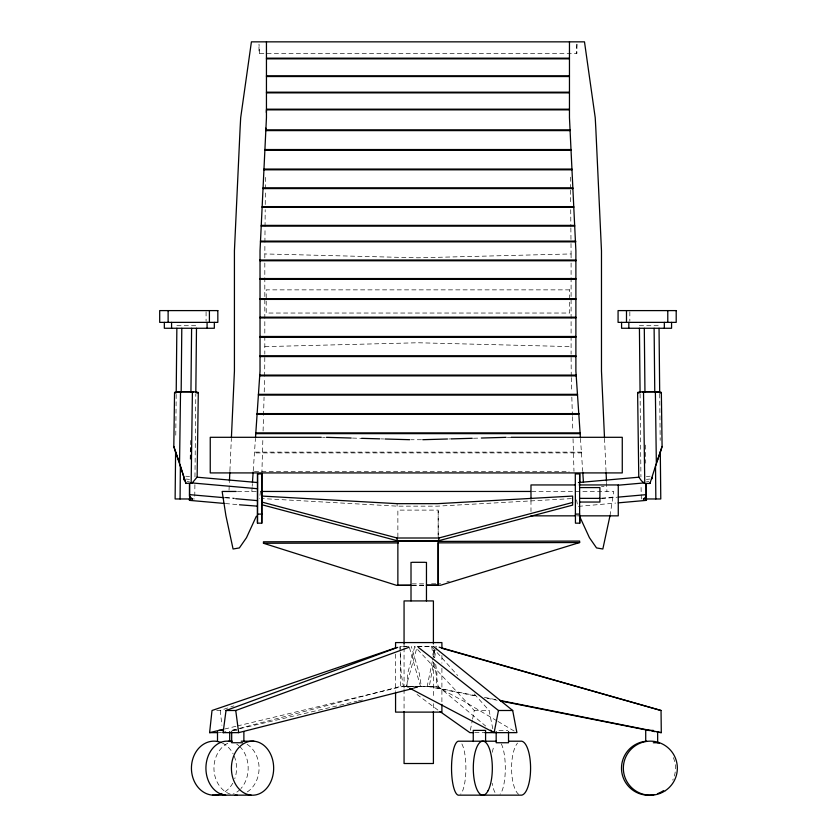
<?xml version="1.0" encoding="UTF-8"?>
<svg xmlns="http://www.w3.org/2000/svg" width="837" height="837" viewBox="0 0 837 837"><rect width="100%" height="100%" fill="white"/><g stroke="black" fill="none" stroke-linecap="round" stroke-linejoin="round"><path stroke-width="0.63" stroke-dasharray="4.18 3.14" d="M397.868 537.166L397.868 510.11L438.18 510.11L438.18 536.559M438.18 537.166L438.18 510.11M576.923 44.131L576.274 53.432M264.816 257.859L264.9 243.536M264.91 242.228L265.036 227.915M265.047 226.618L265.193 209.7M265.235 204.5L265.36 190.187M265.371 188.88L265.475 175.875M175.77 435.198L176.199 393.819M190.219 459.304L190.417 439.864M190.271 459.042L190.417 444.834M194.895 484.696L194.749 498.967L193.483 498.967M194.969 476.912L195.816 393.85M261.855 473.951L262.87 438.787M263.09 430.982L263.498 416.659M263.54 415.351L264.063 397.125M264.22 391.915L264.628 377.592M264.67 376.284L264.816 355.463M229.024 490.158L229.38 482.394M229.903 470.739L231.368 438.379M406.981 686.319L407.609 673.764L414.765 646.446L431.63 646.467L457.755 675.574M251.843 491.455L252.104 487.563M252.188 486.276L252.366 483.681M253.245 470.739L255.442 438.379M496.843 720.783L463.426 701.019L436.035 686.319L436.956 673.764L435.658 663.825M260.527 491.204L259.564 498.664M609.995 515.718L613.762 491.455L531.955 491.455M432.331 661.345L427.194 686.319L429.297 686.35L433.66 662.674M434.581 657.683L436.422 647.712M470.384 730.188L472.33 720.343M472.57 719.119L474.276 710.498L414.765 646.446M432.593 660.1L434.717 650.171M408.487 687.575L406.175 686.35L417.234 646.467L433.399 646.446M216.71 710.498L220.236 710.498L233.816 705.894M446.864 581.882L449.343 581.119M231.922 730.345L400.735 686.35L421.293 686.319L419.368 673.764L411.344 646.446M413.729 688.286L421.293 686.319M224.745 728.996L236.107 726.265M237.373 725.961L403.34 686.319L438.149 686.35L485.659 726.035M232.895 730.272L357.117 701.186M358.382 700.893L364.723 699.408M412.882 688.129L420.488 686.35L409.115 646.467M646.436 481.84L648.811 481.61M646.426 479.371L649.721 479.067M646.394 476.535L650.161 476.201M601.437 486.684L604 486.464M601.573 498.141L615.676 496.896M601.489 498.601L616.879 497.241M578.451 506.364L615.634 503.079M571.305 498.632L437.552 506.155L397.094 506.155L263.247 498.632M421.461 439.739L411.051 439.739M448.799 438.965L451.405 438.891M473.522 438.253L480.03 438.075M571.001 243.536L571.096 253.946L417.956 257.806L264.816 253.946M264.816 346.623L417.956 342.762L571.096 346.623M412.139 583.86L425.102 583.828M431.578 583.807L440.66 583.787M412.17 585.241L425.175 585.209M412.149 585.314L425.091 585.283M408.874 646.446L400.212 646.467L400.735 686.35M176.889 325.708L196.507 325.708M639.395 325.708L659.022 325.708M322.569 437.301L325.143 437.301M507.368 437.301L511.114 437.301M254.458 471.398L569.014 471.398L569.014 472.173M237.467 491.455L258.351 491.455M641.309 498.967L641.016 484.696M576.578 515.843L579.183 515.843M406.175 686.35L436.035 686.319M474.276 710.498L489.09 710.498L492.826 728.954M232.979 730.387L236.819 730.387M498.978 730.387L507.86 730.387M219.168 732.647L221.564 732.647M474.882 732.647L484.853 732.647M406.792 646.457L399.835 646.446L401.226 673.764L403.34 686.319M435.502 646.446L436.652 646.467M352.482 438.075L361.584 438.337M381.117 438.891L383.712 438.965M185.751 476.201L189.507 476.535M225.362 497.356L234.339 498.141M225.446 497.806L234.423 498.601M225.394 503.539L238.221 504.669M186.18 479.067L189.476 479.371M187.101 481.61L189.465 481.84M429.297 686.35L475.447 695.557M484.414 697.347L495.954 699.659M427.194 686.319L476.734 696.206M486.893 698.225L497.052 700.255M497.963 721.442L516.889 732.647M437.918 710.058L417.056 694.49M474.297 694.009L489.09 710.498M576.567 499.919L577.488 504.92M259.637 53.432L258.989 44.12M431.63 646.467L433.315 656.763M434.361 663.197L438.149 686.35M433.88 650.171L434.853 657.62M220.236 710.498L221.92 725.271M580.459 438.379L582.657 470.739M604.534 438.379L605.998 470.739M606.532 482.394L606.94 491.455M571.242 376.284L571.096 355.463M571.284 377.592L571.692 391.915M571.838 397.125L572.362 415.351M572.403 416.659L572.811 430.982M573.042 438.787L573.973 471.346M659.713 393.819L660.184 440.377M645.547 445.054L645.725 463.196M640.096 393.85L640.933 476.912M570.436 177.172L570.541 188.88M570.552 190.187L570.667 204.5M570.719 209.7L570.855 226.618M570.865 227.915L570.991 242.228M629.832 311.782L629.832 321.199M576.934 44.424L576.934 53.432L258.978 53.432L258.978 44.424M571.096 253.946L571.096 257.859M571.096 263.048L571.096 354.156M530.982 500.39L530.982 511.512M441.905 655.455L441.905 663.176M441.905 668.324L441.905 703.09M433.409 650.349L433.409 656.857M433.409 662.057L433.409 698.476M433.409 703.676L433.409 710.184M404.062 643.852L404.062 646.446M404.062 647.754L404.062 688.066M404.062 689.374L404.062 710.184M397.094 503.665L397.094 506.155M395.566 654.168L395.566 691.508M264.816 263.048L264.816 354.156M206.08 311.782L206.08 321.199M494.949 792.43A27.035 7.177 90 0 1 492.156 783.212M492.323 752.243A27.035 7.177 90 0 1 494.133 745.704M501.3 743.926A27.035 7.177 90 0 1 505.276 770.647A27.035 7.177 90 0 1 500.076 794.198M461.888 743.926A27.035 7.177 -90 0 1 465.864 770.647A27.035 7.177 -90 0 1 460.664 794.198M518.731 794.376A27.035 9.51 -90 0 1 511.595 769.967A27.035 9.51 -90 0 1 517.538 743.089M230.395 794.198A27.035 22.568 90 0 1 213.958 769.266A27.035 22.568 90 0 1 228.658 742.827M247.072 744.292A27.035 22.568 90 0 1 259.072 768.575A27.035 22.568 90 0 1 246.476 792.43M222.401 743.089A27.035 22.568 -90 0 1 233.125 753.823M234.245 756.24A27.035 22.568 -90 0 1 234.778 778.724M232.759 783.212A27.035 22.568 -90 0 1 223.971 792.43M236.725 744.145A27.035 21.124 -90 0 1 238.796 745.704M239.675 746.499A27.035 21.124 -90 0 1 240.962 788.517M240.093 789.437A27.035 21.124 -90 0 1 232.979 794.125M673.366 757.631A27.035 27.004 -90 0 1 672.728 780.115M569.704 289.864L266.197 289.864L266.197 313.038L569.704 313.038L569.704 289.864M581.443 452.126L254.458 452.126L254.458 452.901L581.443 452.901L581.443 452.126"/><path stroke-width="1.26" d="M192.405 498.967L189.528 496.477L189.549 483.912M189.528 496.393L189.549 483.734M257.451 483.001L257.44 473.93L261.95 473.93L261.793 523.167L257.472 523.167L257.472 482.541L197.009 477.195L192.217 482.959L185.94 483.441L177.831 458.257M257.472 523.167L257.629 473.93M397.868 542.951L397.868 540.43M426.472 585.199L438.18 585.168L438.18 542.857M579.79 483.001L579.8 473.93L575.291 473.93L575.448 523.167L579.769 523.167L579.769 515.393M265.863 128.145L265.863 129.85L570.049 129.85M646.436 498.737L646.415 500.369L618.208 502.859M189.549 498.967L189.486 500.369L224.117 503.424M177.758 458.257L175.603 452.011L175.121 498.967L192.562 498.967M176.209 392.522L176.858 328.282M180.06 498.967L180.384 466.219M177.486 392.176A44.738 1.486 0.1 0 1 181.169 391.852L181.796 328.303M189.863 498.967L189.894 496.508M193.629 392.082A44.738 1.486 0.1 0 0 190.941 391.873L191.6 328.303M195.827 392.553L196.486 328.282M176.345 454.93L173.814 446.445L174.546 392.511M191.15 483.441L192.405 391.726L180.53 391.706L179.547 463.499L185.94 483.441M197.134 477.362L198.285 392.543M426.389 585.283L440.618 585.241L579.622 542.533L579.654 541.079L438.536 541.403M266.365 112.472L266.448 109.867L569.463 109.867M229.432 481.097L229.84 472.037M231.43 437.092L234.423 371.073L234.423 250.797L240.135 127.726L240.69 117.693L251.414 41.85L584.488 41.85L595.222 117.693L595.777 127.726L601.479 250.797L601.479 371.073L604.471 437.092M252.45 482.394L253.161 472.037M255.536 437.092L260.025 371.073L260.025 250.797L266.448 117.693L266.448 41.85M217.976 732.647L209.606 732.647L212.012 710.498L396.121 647.712M412.474 688.61L238.65 732.647L223.102 732.647L226.021 710.498L397.763 647.367M433.399 646.446L512.694 710.498L516.889 732.647L494.123 732.647L498.454 710.498L418.249 647.273M609.995 515.718L602.839 549.009L596.53 547.921L589.426 537.689L579.539 516.199M661.356 392.511L662.088 446.445L659.933 453.727M660.173 452.545L660.299 452.011L660.78 498.967L643.35 498.967M652.347 477.404L651.929 478.858M649.962 483.441L656.354 463.499L655.371 391.706L643.507 391.726L644.762 483.441L649.962 483.441L650.422 482.122M656.951 461.846L662.088 446.445M651.542 478.91L651.981 477.665M660.299 452.011L655.517 466.219L655.852 498.967M256.363 516.199L246.486 537.689L239.372 547.921L233.073 549.009L225.917 515.718L222.14 491.455L236.16 491.455M644.762 483.441L641.466 480.836L638.945 477.236M643.496 498.967L646.373 496.477L646.363 483.912M226.021 710.498L235.752 710.498L408.895 647.336M261.95 502.085L397.094 538.003L438.818 538.003L572.602 502.451M438.818 540.692L572.602 505.129L572.602 496.069L437.552 503.665L397.094 503.665L261.95 496.069L261.95 504.763L397.094 540.692L438.818 540.692L438.818 538.003M223.102 732.647L225.624 731.988M209.606 732.647L223.489 729.299M578.43 482.541L638.893 477.195M618.083 485.219L643.684 482.959M618.156 497.126L646.373 494.636L646.384 497.837M646.363 498.967L646.415 500.369M422.769 439.697L447.492 438.996M451.405 438.891L472.225 438.295M481.338 438.033L506.071 437.332M642.272 392.082A44.738 1.486 -0.1 0 1 644.961 391.873L654.764 391.852L654.115 328.303M398.025 541.487L263.435 541.801L263.467 543.255L396.623 585.356L410.852 585.325M263.467 543.255L398.035 542.951M438.525 542.857L579.622 542.533M410.873 585.251L397.868 585.283L397.868 541.037L438.18 541.037M266.448 58.171L569.463 58.171M266.448 58.852L569.463 58.852M266.448 75.853L569.463 75.853M266.448 76.533L569.463 76.533M266.448 92.185L569.463 92.185M266.448 92.865L569.463 92.865M266.448 109.187L569.463 109.187M265.821 130.603L570.081 130.603M264.91 149.541L571.001 149.541M264.869 150.294L571.033 150.294M263.969 169.064L571.943 169.064M263.927 169.817L571.974 169.817M263.059 187.833L572.843 187.833M263.027 188.587L572.885 188.587M262.148 206.613L573.753 206.613M262.117 207.356L573.795 207.356M261.249 225.383L574.663 225.383M261.207 226.136L574.695 226.136M260.485 241.108L575.71 241.108L575.741 241.862L260.443 241.862M260.025 278.554L575.887 278.554M260.025 279.328L575.887 279.328M260.025 298.631L575.887 298.631M260.025 299.405L575.887 299.405M260.025 317.171L575.887 317.171M260.025 317.945L575.887 317.945M260.025 336.484L575.887 336.484M260.025 337.248L575.887 337.248M260.025 355.788L575.887 355.788M260.025 356.562L575.887 356.562M321.282 437.301L210.244 437.301L210.244 472.915L622.268 472.915L622.268 437.301L511.229 437.301M575.27 484.947L530.982 484.947L530.982 499.103M579.183 484.947L618.261 484.947L618.261 515.843L579.183 515.843M579.612 487.584L599.909 487.584L599.909 502.043L579.612 502.043M260.956 491.455L530.648 491.455M579.612 498.36L599.909 498.36M257.629 514.096L261.95 514.096M575.291 514.096L579.622 514.096L579.769 523.167M530.982 515.843L575.27 515.843M412.045 562.307L425.426 562.307M498.454 710.498L512.694 710.498M657.244 732.145L661.293 732.647L661.042 710.498L441.779 648.236M218.813 730.387L223.521 730.387M653.299 730.387L645.714 730.387L645.714 741.509M473.627 732.647L469.892 732.647L440.042 711.565M484.853 732.647L493.568 732.647L490.608 730.167M228.438 741.205L232.267 741.205M241.192 741.205L253.946 741.205A27.035 21.124 -90 0 1 270.1 783.212A27.035 21.124 -90 0 1 233.586 780.115A27.035 21.124 -90 0 1 253.946 741.205M496.383 741.205L458.247 741.205A27.035 7.177 -90 0 0 451.551 769.967A27.035 7.177 -90 0 0 459.189 795.15L521.713 795.15A27.035 9.51 -90 0 0 530.564 766.389A27.035 9.51 -90 0 0 520.447 741.205L508.969 741.205M242.584 742.743L231.682 742.743L231.682 731.622M653.299 742.743L657.662 742.743L657.652 731.622M212.514 795.15L251.152 795.15M181.148 391.852L190.951 391.873M326.44 437.332L351.174 438.033M361.584 438.337L379.81 438.85M385.02 438.996L409.743 439.697M192.217 482.959L257.514 488.724M189.539 494.636L224.159 497.691M235.699 498.706L257.503 500.631M239.497 504.784L257.451 506.155M499.794 700.423L661.293 732.647M500.861 701.019L649.554 730.607M652.117 731.119L654.68 731.632M439.153 647.179L661.042 710.498M409.649 688.181L494.123 732.647M173.814 446.445L178.951 461.846M183.606 477.864L184.349 480.208M183.889 478.565L184.328 480.051M176.126 453.905L175.603 452.011M235.752 710.498L238.65 732.647M580.376 437.092L575.887 371.073L575.887 250.797L569.463 117.693L569.463 41.85M582.751 472.037L583.452 482.394M606.061 472.037L606.469 481.097M189.486 500.369L189.476 498.737M637.616 392.543L638.777 477.362M659.043 328.282L659.692 392.522M644.302 328.303L644.95 391.873M645.882 483.598L646.038 498.967M639.426 328.282L640.075 392.553M261.772 473.93L261.782 497.251M261.782 503.738L261.793 523.167M671.567 322.371L671.567 328.261L621.577 328.261L621.577 322.371M667.78 310.6L667.78 322.371M664.327 322.371L664.327 328.261M628.828 322.371L628.828 328.261M626.494 310.6L626.494 322.371M579.612 473.93L579.622 514.096M508.519 731.622L508.519 742.743L496.174 742.743L496.174 731.622M485.586 741.509L485.586 730.387L473.25 730.387L473.25 741.509M441.905 647.723L441.905 642.575L395.566 642.575L395.566 647.723M441.905 704.377L441.905 712.109L395.566 712.109L395.566 692.795M438.18 540.336L438.18 585.168M433.409 643.852L433.409 600.924L404.062 600.924L404.062 643.852M433.409 711.481L433.409 763.511L404.062 763.511L404.062 711.481M426.462 562.307L426.462 600.924M411.009 562.307L411.009 600.924M397.094 538.003L397.094 540.692M243.881 731.622L243.881 741.509M229.715 731.622L229.715 741.509M217.505 731.622L217.505 741.509M214.324 322.371L214.324 328.261L164.334 328.261L164.334 322.371M209.407 310.6L209.407 322.371M207.084 322.371L207.084 328.261M171.575 322.371L171.575 328.261M168.122 310.6L168.122 322.371M654.733 391.852A44.738 1.486 -0.1 0 1 658.416 392.176M655.35 391.706A53.265 1.768 -0.1 0 1 659.859 392.93M639.165 392.961A53.265 1.768 -0.1 0 1 643.517 391.726M176.042 392.93A53.265 1.768 0.1 0 1 180.562 391.706M192.395 391.726A53.265 1.768 0.1 0 1 196.747 392.961M237.321 795.192A27.035 22.568 90 0 1 235.019 795.15M221.847 793.518A27.035 22.568 -90 0 1 191.432 768.544A27.035 22.568 -90 0 1 221.271 742.586M225.645 795.15A27.035 21.124 -90 0 1 206.08 764.851A27.035 21.124 -90 0 1 230.834 741.582M656.919 742.492A27.035 27.004 -90 0 1 659.305 743.402M663.521 790.641A27.035 27.004 -90 0 1 657.819 793.549M654.042 794.637A27.035 27.004 -90 0 1 621.745 771.85A27.035 27.004 -90 0 1 646.719 741.205M260.025 260.014L259.983 260.767L575.919 260.767L575.887 260.014L260.025 260.014M217.829 310.6L159.7 310.6L159.7 322.371L217.829 322.371L217.829 310.6M676.202 310.6L618.072 310.6L618.072 322.371L676.202 322.371L676.202 310.6M576.159 375.091L260.025 375.091L260.025 375.865L576.159 375.865L576.159 375.091M577.467 394.332L258.455 394.332L258.455 395.106L577.467 395.106L577.467 394.332M578.827 413.604L257.074 413.604L257.074 414.378L578.827 414.378L578.827 413.604M580.135 432.865L255.766 432.865L255.766 433.639L580.135 433.639L580.135 432.865M488.107 790.641A27.035 9.51 -90 0 0 487.019 743.926A27.035 9.51 -90 0 0 473.323 769.967A27.035 9.51 -90 0 0 488.107 790.641M665.373 790.641A27.035 27.004 -90 0 0 662.276 743.926A27.035 27.004 -90 0 0 623.408 769.967A27.035 27.004 -90 0 0 665.373 790.641"/></g></svg>
